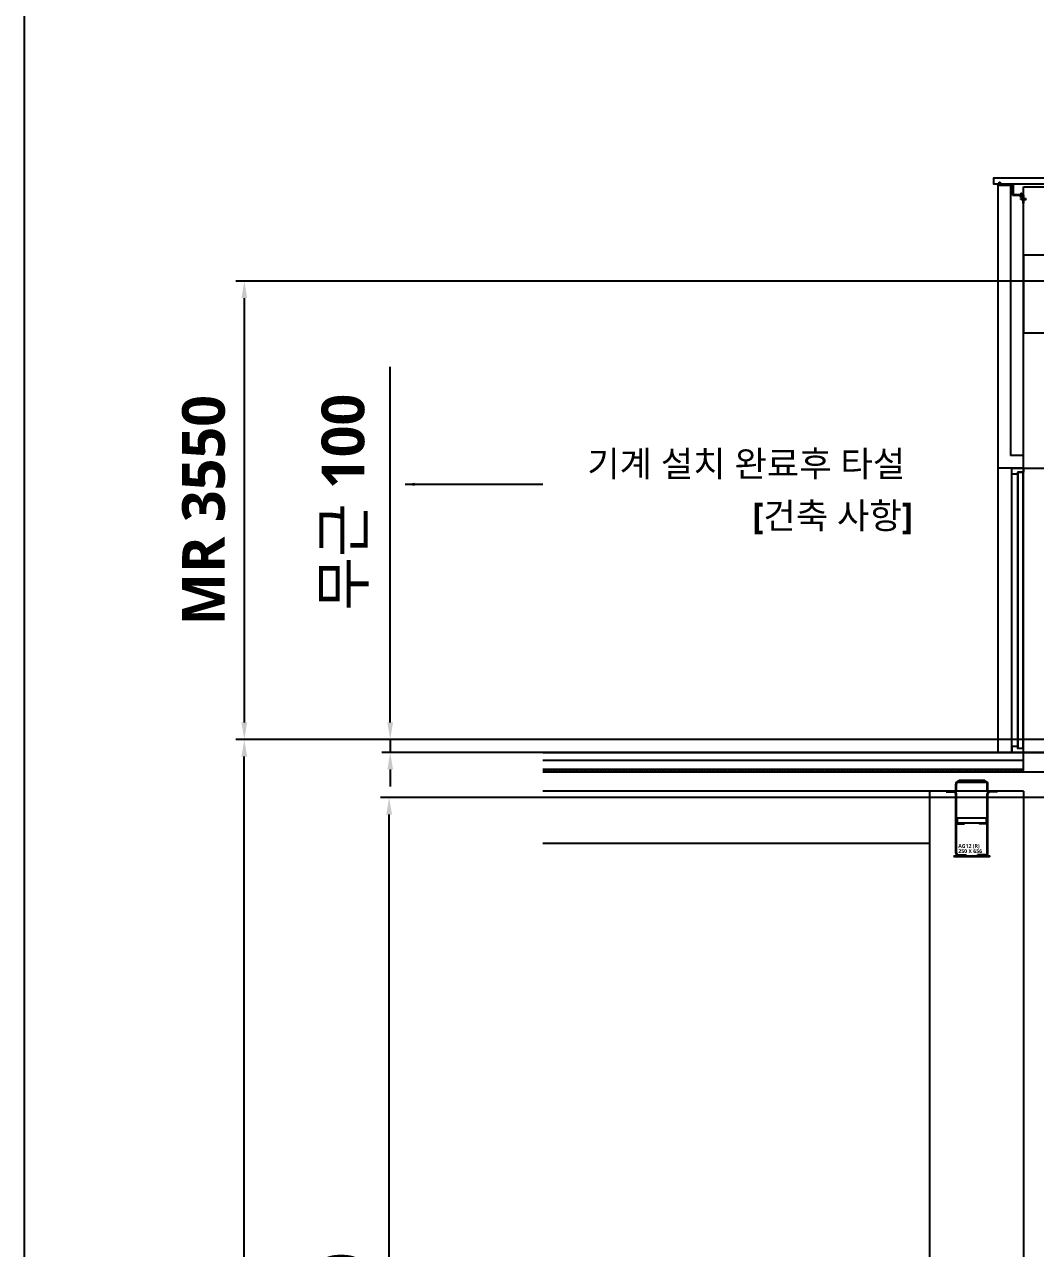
# Model space of a CAD drawing. Header units: millimetres. Extents: x 2370 to 266135, y -585395 to 33485.
# Drawn here: x 56769 to 64598, y 11484 to 20963 of the extents above; entities that cross this region are included whole.
import ezdxf
from ezdxf.enums import TextEntityAlignment as Align

# ---------------------------------------------------------------- set-up
doc = ezdxf.new("R2010")
doc.units = ezdxf.units.MM
doc.linetypes.add('주단면도-1$0$HID', pattern=[2, 1.1, -0.9])
for name, color, linetype in [('##좌굴방지', 6, 'Continuous'), ('0글씨', 3, 'Continuous'), ('15', 15, 'Continuous'), ('A-CEN', 22, 'Continuous'), ('A-DOOR', 4, 'Continuous'), ('A-SECT-ELEV', 8, 'Continuous'), ('A-ST-CONC', 2, 'Continuous'), ('AA-FIN2', 6, 'Continuous'), ('ELE3', 4, 'Continuous'), ('out-fin', 6, 'Continuous'), ('주단면도-1$0$A-FIN-TYP1', 6, 'Continuous'), ('주단면도-1$0$A-FLOR-GW', 6, 'Continuous'), ('주단면도-1$0$A-ST-CONC', 2, 'Continuous'), ('주단면도-1$0$HID', 7, '주단면도-1$0$HID')]:
    doc.layers.add(name, color=color, linetype=linetype)
doc.layers.add('Defpoint', color=161, linetype='Continuous', plot=False)
doc.styles.add('SH_진천_나눔', font='')
doc.styles.get("Standard").update_dxf_attribs({"font": 'NanumGothicBold.ttf'})
doc.styles.get('SH_진천_나눔').set_extended_font_data('NanumGothic', bold=True)
doc.dimstyles.new('DIM-A-002-단면', dxfattribs={"dimscale": 330, "dimtxt": 1, "dimasz": 0.4, "dimexe": 0.2, "dimexo": 0.3, "dimgap": 0.4, "dimtad": 1, "dimdec": 0, "dimtxsty": 'Standard', "dimcen": 0, "dimclrd": 15, "dimclre": 15, "dimclrt": 3, "dimadec": 0, "dimazin": 0, "dimtfac": 1, "dimtmove": 0, "dimatfit": 3, "dimfxl": 1, "dimarcsym": 0})
doc.dimstyles.new('DIM-ROPE HOLE', dxfattribs={"dimscale": 180, "dimtxt": 1, "dimasz": 0.4, "dimexe": 0.2, "dimexo": 0.3, "dimgap": 0.4, "dimtad": 1, "dimdec": 0, "dimlfac": 0.5, "dimtxsty": 'Standard', "dimcen": 0, "dimclrd": 15, "dimclre": 15, "dimclrt": 3, "dimadec": 0, "dimazin": 0, "dimtfac": 1, "dimtix": 1, "dimtmove": 0, "dimatfit": 3, "dimfxl": 1, "dimarcsym": 0})
pattern_1 = [(45, (-39266.6069, -1604.5902), (-0.25, 0.25), [])]

# ---------------------------------------------------------------- blocks, each defined once
blk = doc.blocks.new('G$C4EEF5F98')
at = {"layer": 'A-DOOR'}
for p, q in [((0, 2164), (0, 2209)), ((0, 9), (0, 2164)), ((47, 54), (47, 2179)), ((87.5, 39), (87.5, 2179)), ((90, 9), (90, 2179)), ((0, 54), (0, 9))]:
    blk.add_line(p, q, dxfattribs=at)
for points in [[(0, 2209), (90, 2209), (90, 2179), (47, 2179), (47, 2164), (0, 2164)], [(49.5, 39), (49.5, 2179), (87.5, 2179)], [(49.5, 39), (49.5, 2179), (87.5, 2179)], [(0, 9), (90, 9), (90, 39), (47, 39), (47, 54), (0, 54)]]:
    blk.add_lwpolyline(points, dxfattribs=at)
blk = doc.blocks.new('G$C751AEF9B')
h = blk.add_hatch()
h.set_pattern_fill('ANSI31', color=252, scale=0.1, angle=45, style=0)
h.set_pattern_definition(pattern_1)
h.paths.add_polyline_path([(174, 581), (224, 581), (224, 575), (174, 575)])
h = blk.add_hatch()
h.set_pattern_fill('ANSI31', color=252, scale=0.1, angle=45, style=0)
h.set_pattern_definition(pattern_1)
h.paths.add_polyline_path([(74, 500.3), (74, 535.3), (80, 535.3), (80, 500.3)])
h = blk.add_hatch()
h.set_pattern_fill('ANSI31', color=252, scale=0.1, angle=45, style=0)
h.set_pattern_definition(pattern_1)
h.paths.add_polyline_path([(324, 500.3), (324, 535.3), (318, 535.3), (318, 500.3)])
at = {"layer": '##좌굴방지'}
for points in [[(88, 259), (88, 299), (310, 299), (310, 259)], [(318, 259), (80, 259), (80, 253), (140, 253), (140, 259)], [(318, 259), (318, 253), (258, 253), (258, 259)]]:
    blk.add_lwpolyline(points, dxfattribs=at)
at = {"color": 2, "linetype": 'Continuous'}
for p, q in [((95, 581), (303, 581)), ((95, 575), (303, 575)), ((0, 506), (60, 506)), ((0, 506), (0, 500)), ((0, 500), (60, 500)), ((74, 500.3), (74, 560)), ((74, 500.3), (80, 500.3)), ((74, 26), (74, 486)), ((80, 500.3), (80, 560)), ((80, 26), (80, 486)), ((318, 500.3), (318, 560)), ((324, 500.3), (318, 500.3)), ((318, 26), (318, 486)), ((324, 500.3), (324, 560)), ((324, 26), (324, 486)), ((398, 506), (338, 506)), ((398, 500), (338, 500)), ((398, 506), (398, 500)), ((94, 12), (154, 12)), ((94, 6), (154, 6)), ((154, 6), (154, 12)), ((304, 12), (244, 12)), ((244, 6), (244, 12)), ((304, 6), (244, 6))]:
    blk.add_line(p, q, dxfattribs=at)
at = {"color": 3, "linetype": 'Continuous'}
for p, q in [((99, 581), (99, 590)), ((99, 590), (299, 590)), ((99, 581), (299, 581)), ((299, 581), (299, 590)), ((59, 6), (339, 6)), ((59, 6), (59, 0)), ((59, 0), (339, 0)), ((339, 6), (339, 0))]:
    blk.add_line(p, q, dxfattribs=at)
at = {"color": 2, "linetype": 'Continuous'}
for centre, radius, start, end in [((95, 560), 21, 90, 180), ((95, 560), 15, 90, 180), ((303, 560), 21, 0, 90), ((303, 560), 15, 0, 90), ((60, 486), 20, 0, 90), ((60, 486), 14, 0, 90), ((338, 486), 20, 90, 180), ((338, 486), 14, 90, 180), ((94, 26), 20, 180, 270), ((94, 26), 14, 180, 270), ((304, 26), 20, 270, 0), ((304, 26), 14, 270, 0)]:
    blk.add_arc(centre, radius, start, end, dxfattribs=at)
at = {"layer": 'Defpoint', "linetype": 'Continuous', "style": 'SH_진천_나눔'}
for s, p in [('AG12 (R)', (94, 81)), ('250 X 656', (94, 41))]:
    blk.add_text(s, height=30, dxfattribs=at).set_placement(p, align=Align.MIDDLE_LEFT)
blk = doc.blocks.new('*D1316')
at = {"color": 15, "lineweight": -2}
for p, q in [((64705.6, 15426.2), (58405.3, 15426.2)), ((58471.3, 5308.2), (58471.3, 15294.2)), ((60684.6, 5176.2), (58405.3, 5176.2))]:
    blk.add_line(p, q, dxfattribs=at)
at = {"color": 15}
for points in [[(58493.3, 15294.2), (58449.3, 15294.2), (58471.3, 15426.2)], [(58449.3, 5308.2), (58493.3, 5308.2), (58471.3, 5176.2)]]:
    blk.add_solid(points, dxfattribs=at)
at = {"layer": 'Defpoints', "color": 0}
for p in [(58471.3, 15426.2), (64804.6, 15426.2), (60783.6, 5176.2)]:
    blk.add_point(p, dxfattribs=at)
at = {"color": 3, "ltscale": 600, "insert": (58157.4, 10301.2), "char_height": 330, "attachment_point": 5, "rotation": 90}
blk.add_mtext('10250', dxfattribs=at)
blk = doc.blocks.new('*D1317')
at = {"color": 15, "lineweight": -2}
for p, q in [((64705.6, 14976.2), (59526.6, 14976.2)), ((59592.6, 5308.2), (59592.6, 14844.2)), ((60684.6, 5176.2), (59526.6, 5176.2))]:
    blk.add_line(p, q, dxfattribs=at)
at = {"color": 15}
for points in [[(59614.6, 14844.2), (59570.6, 14844.2), (59592.6, 14976.2)], [(59570.6, 5308.2), (59614.6, 5308.2), (59592.6, 5176.2)]]:
    blk.add_solid(points, dxfattribs=at)
at = {"layer": 'Defpoints', "color": 0}
for p in [(59592.6, 14976.2), (64804.6, 14976.2), (60783.6, 5176.2)]:
    blk.add_point(p, dxfattribs=at)
at = {"color": 3, "ltscale": 600, "insert": (59237.7, 10076.2), "char_height": 330, "attachment_point": 5, "rotation": 90}
blk.add_mtext('오버헤드 9800', dxfattribs=at)
blk = doc.blocks.new('*D1318')
at = {"layer": '15', "color": 15, "lineweight": -2, "ltscale": 600}
for p, q in [((59600.9, 15558.2), (59600.9, 18312.7)), ((64705.6, 15426.2), (59534.9, 15426.2)), ((59600.9, 15426.2), (59600.9, 15326.2)), ((64705.6, 15326.2), (59534.9, 15326.2)), ((59600.9, 15194.2), (59600.9, 15062.2))]:
    blk.add_line(p, q, dxfattribs=at)
at = {"layer": '15', "color": 15}
for points in [[(59578.9, 15558.2), (59622.9, 15558.2), (59600.9, 15426.2)], [(59622.9, 15194.2), (59578.9, 15194.2), (59600.9, 15326.2)]]:
    blk.add_solid(points, dxfattribs=at)
at = {"layer": 'Defpoints', "color": 0}
for p in [(64804.6, 15426.2), (59600.9, 15326.2), (64804.6, 15326.2)]:
    blk.add_point(p, dxfattribs=at)
at = {"layer": '15', "color": 3, "ltscale": 600, "insert": (59252.3, 17264.5), "char_height": 330, "attachment_point": 5, "rotation": 90}
blk.add_mtext('무근 100', dxfattribs=at)
blk = doc.blocks.new('*D1322')
at = {"color": 15, "lineweight": -2}
for p, q in [((65026.1, 18976.2), (58405.3, 18976.2)), ((58471.3, 18844.2), (58471.3, 15558.2)), ((63648.9, 15426.2), (58405.3, 15426.2))]:
    blk.add_line(p, q, dxfattribs=at)
at = {"color": 15}
for points in [[(58493.3, 18844.2), (58449.3, 18844.2), (58471.3, 18976.2)], [(58449.3, 15558.2), (58493.3, 15558.2), (58471.3, 15426.2)]]:
    blk.add_solid(points, dxfattribs=at)
at = {"layer": 'Defpoints', "color": 0}
for p in [(65125.1, 18976.2), (58471.3, 15426.2), (63747.9, 15426.2)]:
    blk.add_point(p, dxfattribs=at)
at = {"color": 3, "ltscale": 600, "insert": (58157.2, 17201.2), "char_height": 330, "attachment_point": 5, "rotation": 90}
blk.add_mtext('MR 3550', dxfattribs=at)

msp = doc.modelspace()

# ---------------------------------------------------------------- linework, layer by layer
at = {"ltscale": 600}
msp.add_lwpolyline([(56769, 29427.1), (118561.6, 29427.1), (118561.6, -18052.9), (56769, -18052.9), (56769, 29427.1)], dxfattribs=at)
at = {"layer": 'A-CEN'}
msp.add_line((60783.6, 15176.2), (75841.3, 15176.2), dxfattribs=at)
at = {"layer": 'A-SECT-ELEV'}
msp.add_line((64304.6, 17526.2), (64304.6, 15326.2), dxfattribs=at)
at = {"layer": 'A-ST-CONC'}
for p, q in [((64504.6, 19706.2), (64704.6, 19706.2)), ((64504.6, 15176.2), (64504.6, 19706.2))]:
    msp.add_line(p, q, dxfattribs=at)
msp.add_lwpolyline([(64504.6, 18576.2), (65104.6, 18576.2), (65104.6, 19176.2), (64504.6, 19176.2)], close=True, dxfattribs=at)
at = {"layer": 'AA-FIN2'}
msp.add_lwpolyline([(64754.6, 19776.2), (64754.6, 19726.2), (64274.6, 19726.2), (64274.6, 19776.2)], close=True, dxfattribs=at)
at = {"layer": 'ELE3'}
for p, q in [((63775.6, 15026.2), (63775.6, 5176.2)), ((63775.6, 14620.2), (60783.6, 14620.2))]:
    msp.add_line(p, q, dxfattribs=at)
at = {"layer": 'out-fin'}
for p, q in [((64304.6, 19726.2), (64315.6, 19726.2)), ((64304.6, 19726.2), (64315.6, 19726.2)), ((64304.6, 19719.7), (64404.6, 19719.7)), ((64315.6, 19741.2), (64323.6, 19741.2)), ((64315.6, 19726.2), (64315.6, 19741.2)), ((64315.6, 19725.7), (64423.3, 19725.7)), ((64315.6, 19725.7), (64315.6, 19720.2)), ((64315.6, 19720.2), (64418.6, 19720.2)), ((64317.6, 19735.7), (64321.6, 19735.7)), ((64317.6, 19735.7), (64317.6, 19725.7)), ((64321.6, 19735.7), (64321.6, 19725.7)), ((64323.6, 19741.2), (64323.6, 19726.2)), ((64418.6, 19640.2), (64418.6, 19720.2)), ((64423.3, 19725.7), (64423.3, 19645.2)), ((64418.6, 19640.2), (64504.6, 19640.2)), ((64423.3, 19645.2), (64499.6, 19645.2)), ((64474.6, 19640.2), (64474.6, 19637.2)), ((64476.6, 19635.2), (64499.6, 19635.2)), ((64481.6, 19651.2), (64494.6, 19651.2)), ((64481.6, 19651.2), (64481.6, 19645.2)), ((64481.6, 19629.2), (64481.6, 19635.2)), ((64481.6, 19629.2), (64494.6, 19629.2)), ((64483.8, 19651.2), (64483.8, 19645.2)), ((64483.8, 19629.2), (64483.8, 19635.2)), ((64484.6, 19657), (64491.6, 19657)), ((64484.6, 19657), (64484.6, 19651.2)), ((64484.6, 19623.4), (64484.6, 19629.2)), ((64484.6, 19623.4), (64491.6, 19623.4)), ((64491.6, 19657), (64491.6, 19651.2)), ((64491.6, 19623.4), (64491.6, 19629.2)), ((64492.5, 19651.2), (64492.5, 19645.2)), ((64492.5, 19629.2), (64492.5, 19635.2)), ((64494.6, 19651.2), (64494.6, 19645.2)), ((64494.6, 19629.2), (64494.6, 19635.2)), ((64499.6, 19645.2), (64499.6, 19640.2)), ((64499.6, 19635.2), (64499.6, 19582.2)), ((64504.6, 19640.2), (64504.6, 19580.2)), ((64485.1, 19607), (64485.1, 19615)), ((64485.1, 19615), (64491.5, 19615)), ((64491.5, 19607), (64485.1, 19607)), ((64491.5, 19603), (64491.5, 19619)), ((64491.5, 19619), (64499.6, 19619)), ((64499.6, 19603), (64491.5, 19603)), ((64525.6, 19612.2), (64499.6, 19612.2)), ((64499.6, 19610.2), (64503.6, 19610.2)), ((64499.6, 19608.2), (64525.6, 19608.2)), ((64501.6, 19580.2), (64504.6, 19580.2)), ((64525.6, 19608.2), (64525.6, 19612.2))]:
    msp.add_line(p, q, dxfattribs=at)
msp.add_circle((64311.1, 19723.2), 3, dxfattribs=at)
for centre, radius, start, end in [((64304.6, 19722.9), 3.25, 270, 90), ((64476.6, 19637.2), 2, 180, 270), ((64501.6, 19582.2), 2, 180, 270)]:
    msp.add_arc(centre, radius, start, end, dxfattribs=at)
at = {"layer": '주단면도-1$0$A-FIN-TYP1'}
msp.add_line((60783.6, 15196.2), (64504.6, 15196.2), dxfattribs=at)
for points in [[(60783.6, 15326.2), (64504.6, 15326.2)], [(60783.6, 15266.2), (64504.6, 15266.2)]]:
    msp.add_lwpolyline(points, dxfattribs=at)
at = {"layer": '주단면도-1$0$A-FLOR-GW'}
for p, q in [((64304.6, 19726.2), (64304.6, 17526.2)), ((64404.6, 19726.2), (64404.6, 17626.2)), ((64504.6, 17626.2), (64404.6, 17626.2)), ((64504.6, 17526.2), (64304.6, 17526.2))]:
    msp.add_line(p, q, dxfattribs=at)
at = {"layer": '주단면도-1$0$A-ST-CONC'}
for p, q in [((64504.6, 17526.2), (64804.6, 17526.2)), ((64504.6, 15326.2), (64804.6, 15326.2)), ((60783.6, 15176.2), (64504.6, 15176.2)), ((64504.6, 15026.2), (60783.6, 15026.2)), ((64504.6, 15026.2), (64504.6, 8276.2))]:
    msp.add_line(p, q, dxfattribs=at)
at = {"layer": '주단면도-1$0$HID'}
msp.add_line((60783.6, 15186.2), (64504.6, 15186.2), dxfattribs=at)

# ---------------------------------------------------------------- block references
for name, p in [('G$C4EEF5F98', (64414.6, 15317.2)), ('G$C751AEF9B', (63905.6, 14520.2))]:
    msp.add_blockref(name, p)

# ---------------------------------------------------------------- texts
at = {"layer": '0글씨', "style": 'SH_진천_나눔'}
for s, p in [('기계 설치 완료후 타설', (62357.6, 17401.2)), ('[건축 사항]', (63026, 16998.9))]:
    msp.add_text(s, height=200, dxfattribs=at).set_placement(p, align=Align.BOTTOM_CENTER)

# ---------------------------------------------------------------- dimensions: what is measured, and where the dimension line sits
dim = msp.add_linear_dim(base=(58471.3, 15426.2), p1=(65125.1, 18976.2), p2=(63747.9, 15426.2), angle=90, text='MR <>', dimstyle='DIM-A-002-단면')
dim.commit()
dim.dimension.update_dxf_attribs({"geometry": '*D1322', "text_midpoint": (58157.2, 17201.2)})
dim = msp.add_linear_dim(base=(58471.3, 15426.2), p1=(60783.6, 5176.2), p2=(64804.6, 15426.2), angle=90, dimstyle='DIM-A-002-단면', override={"dimtfill": 0})
dim.commit()
dim.dimension.update_dxf_attribs({"geometry": '*D1316', "text_midpoint": (58157.4, 10301.2)})
dim = msp.add_linear_dim(base=(59592.6, 14976.2), p1=(60783.6, 5176.2), p2=(64804.6, 14976.2), angle=90, text='오버헤드 <>', dimstyle='DIM-A-002-단면', override={"dimtfill": 0})
dim.commit()
dim.dimension.update_dxf_attribs({"geometry": '*D1317', "text_midpoint": (59237.7, 10076.2)})
at = {"layer": '15', "ltscale": 600}
dim = msp.add_linear_dim(base=(59600.9, 15326.2), p1=(64804.6, 15426.2), p2=(64804.6, 15326.2), angle=90, text='무근 <>', dimstyle='DIM-A-002-단면', dxfattribs=at)
dim.commit()
dim.dimension.update_dxf_attribs({"geometry": '*D1318', "text_midpoint": (59600.9, 17264.5), "dimtype": 160})

# ---------------------------------------------------------------- leaders
at = {"ltscale": 600}
msp.add_leader([(59717.1, 17402.1), (60783.4, 17402.1)], dimstyle='DIM-ROPE HOLE', override={"dimgap": 0.4, "dimtad": 0}, dxfattribs=at)

doc.saveas('drawing.dxf')
